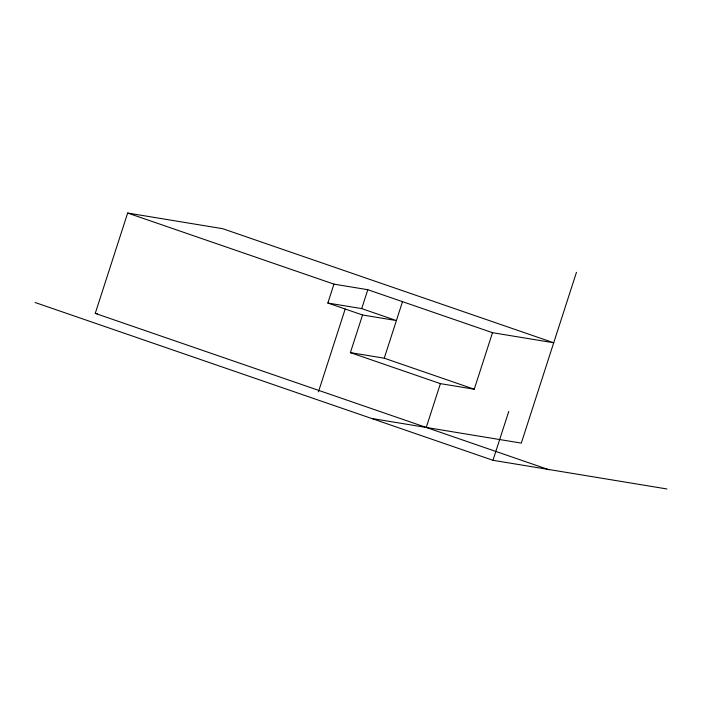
<?xml version="1.0" encoding="UTF-8"?>
<svg xmlns="http://www.w3.org/2000/svg" width="702" height="702" viewBox="0 0 702 702"><rect width="100%" height="100%" fill="white"/><g stroke="black" fill="none" stroke-linecap="round" stroke-linejoin="round"><path stroke-width="1.05" d="M549.087 469.787L95.253 313.382L127.659 213.039L222.718 228.703L553.711 342.769L492.506 332.687L367.795 289.707L333.941 284.126L127.659 213.039M327.843 303.027L361.697 308.608L396.402 320.568L362.548 314.996L327.843 303.027L333.941 284.126M318.445 391.821L345.191 309.012M361.697 308.608L367.795 289.707M492.506 332.687L474.245 389.224L440.4 383.643L350.395 352.623L362.548 314.996M350.395 352.623L384.248 358.204L402.5 301.667M426.246 427.448L440.4 383.643M35.1 302.509L492.971 460.301L508.757 411.398M576.465 272.323L521.305 443.111L371.367 418.41M95.253 313.382L97.411 313.733M492.971 460.301L666.9 488.961M384.248 358.204L474.245 389.224"/></g></svg>
